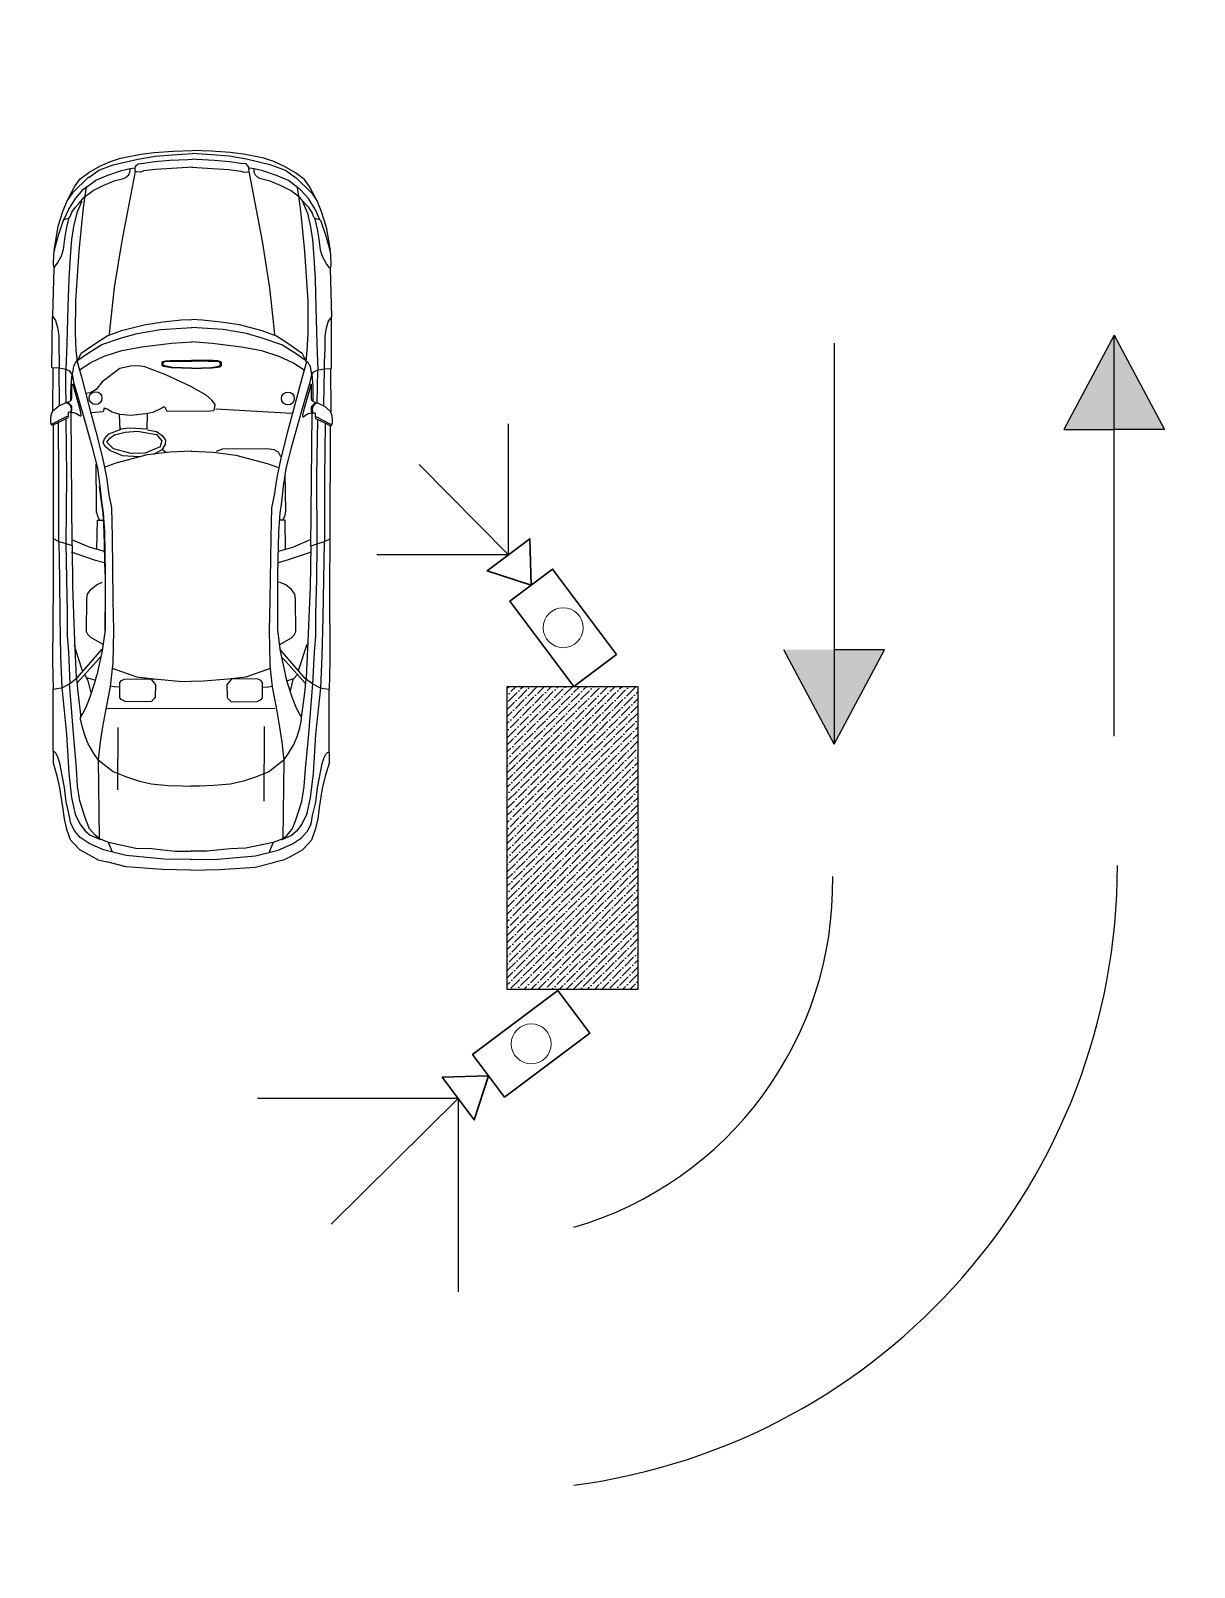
# Model space of a CAD drawing. Header units: millimetres. Extents: x 10193 to 57833, y 9963 to 44360.
# Drawn here: x 43258 to 50660, y 19408 to 29179 of the extents above; entities that cross this region are included whole.
import ezdxf

# ---------------------------------------------------------------- set-up
doc = ezdxf.new("R2010")
doc.units = ezdxf.units.MM
doc.set_wipeout_variables(frame=1)
for name, color, linetype in [('free-dwg.com', 7, 'Continuous'), ('Камеры', 7, 'Continuous'), ('Стены', 7, 'Continuous')]:
    doc.layers.add(name, color=color, linetype=linetype)

# ---------------------------------------------------------------- blocks, each defined once
blk = doc.blocks.new('видеокамера с поворотным устройством')
blk.add_wipeout([(0, 2), (8, 2), (8, -2), (0, -2)])
at = {"color": 0, "lineweight": 20}
blk.add_circle((4, 0), 1.5, dxfattribs=at)
blk.add_wipeout([(8, 0), (10.85, 2), (10.85, -2)])
at = {"color": 0, "lineweight": 30}
blk.add_lwpolyline([(0, -2), (0, 0), (0, 2), (4, 2), (8, 2), (8, 0), (8, -2), (4, -2)], close=True, dxfattribs=at)
blk.add_lwpolyline([(8, 0), (10.85, -2), (10.85, 2), (8, 0)], dxfattribs=at)

msp = doc.modelspace()

# ---------------------------------------------------------------- hatches: boundary and pattern name
at = {"layer": 'Стены'}
h = msp.add_hatch(dxfattribs=at)
h.set_pattern_fill('ANSI32', color=256, scale=10)
h.paths.add_polyline_path([(57833.4, 42702.7), (10593.4, 42702.7), (10593.4, 9962.7), (26833.4, 9962.7), (26833.4, 14962.7), (57833.4, 14962.7)])
h.paths.add_polyline_path([(10713.4, 42582.7), (57713.4, 42582.7), (57713.4, 15082.7), (26713.4, 15082.7), (26713.4, 10082.7), (10713.4, 10082.7)], flags=16)
h.paths.add_polyline_path([(10963.4, 42332.7), (57463.4, 42332.7), (57463.4, 15332.7), (26463.4, 15332.7), (26463.4, 10332.7), (10963.4, 10332.7)], flags=0)
h.paths.add_polyline_path([(57463.4, 42332.7), (10963.4, 42332.7), (10963.4, 10332.7), (26463.4, 10332.7), (26463.4, 15332.7), (57463.4, 15332.7)], flags=0)
h = msp.add_hatch(dxfattribs=at)
h.set_pattern_fill('ANSI36', color=256, scale=10)
h.paths.add_polyline_path([(57713.4, 42582.7), (10713.4, 42582.7), (10713.4, 10082.7), (26713.4, 10082.7), (26713.4, 15082.7), (57713.4, 15082.7)])
h.paths.add_polyline_path([(10963.4, 42332.7), (57463.4, 42332.7), (57463.4, 15332.7), (26463.4, 15332.7), (26463.4, 10332.7), (10963.4, 10332.7)], flags=16)
at = {"layer": 'Стены', "true_color": 0x2776bb}
h = msp.add_hatch(color=152, dxfattribs=at)
h.dxf.hatch_style = 1
h.paths.add_polyline_path([(49830, 26642.7), (50150, 26642.7), (50150, 27242.7)])
h.paths.add_polyline_path([(50150, 26642.7), (50470, 26642.7), (50150, 27242.7)])
h = msp.add_hatch(color=152, dxfattribs=at)
h.dxf.hatch_style = 1
h.paths.add_polyline_path([(48690, 25242.7), (48370, 25242.7), (48370, 24642.7)])
h.paths.add_polyline_path([(48370, 25242.7), (48050, 25242.7), (48370, 24642.7)])
at = {"layer": 'Стены', "true_color": 0xffffff}
h = msp.add_hatch(dxfattribs=at)
h.set_pattern_fill('ANSI36', scale=10)
h.set_pattern_definition([(45, (19900, 0), (16.83798, 61.73926), [79.375, -15.875, 0, -15.875])])
h.paths.add_polyline_path([(47120, 25010), (46290, 25010), (46290, 23082.7), (47120, 23082.7)])

# ---------------------------------------------------------------- linework, layer by layer
at = {"layer": 'free-dwg.com'}
for p, q in [((43699, 28319.1), (43765, 28348.8)), ((43765, 28348.8), (43829, 28370)), ((43782, 28327.5), (43939.7, 28363.4)), ((43829, 28370), (43958.9, 28395.3)), ((43939.7, 28363.4), (44050.4, 28382.4)), ((43958.9, 28395.3), (44044.1, 28405.8)), ((43976.7, 28337.3), (44048.3, 28347.4)), ((44044.1, 28405.8), (44164.8, 28414.1)), ((44048.3, 28347.4), (44143.8, 28355.7)), ((44050.4, 28382.4), (44162.6, 28390.7)), ((44143.8, 28355.7), (44258.1, 28360.6)), ((44162.6, 28390.7), (44284.5, 28397.7)), ((44164.8, 28414.1), (44285.8, 28418.3)), ((44258.1, 28360.6), (44285.4, 28362.3)), ((44406.3, 28413.6), (44285.3, 28418.3)), ((44312.8, 28360.5), (44285.6, 28362.3)), ((44408.4, 28390.2), (44286.6, 28397.7)), ((44427.1, 28355.2), (44312.8, 28360.5)), ((44527, 28404.9), (44406.3, 28413.6)), ((44520.6, 28381.4), (44408.4, 28390.2)), ((44522.5, 28346.4), (44427.1, 28355.2)), ((44631.3, 28362.1), (44520.6, 28381.4)), ((44594.1, 28336.1), (44522.5, 28346.4)), ((44612.1, 28394.1), (44527, 28404.9)), ((44742, 28368.2), (44612.1, 28394.1)), ((44788.8, 28325.5), (44631.3, 28362.1)), ((44805.8, 28346.8), (44742, 28368.2)), ((44871.8, 28316.8), (44805.8, 28346.8)), ((43628.1, 28250.7), (43523.6, 28148.6)), ((43571, 28236.2), (43628.6, 28278.7)), ((43628.6, 28278.7), (43699, 28319.1)), ((43628.6, 28246.8), (43692.5, 28293.5)), ((43673.2, 28228.7), (43748.7, 28260.1)), ((43692.5, 28293.5), (43782, 28327.5)), ((43748.7, 28260.1), (43835.1, 28290.1)), ((43835.1, 28290.1), (43891.3, 28302.4)), ((43923.9, 28285), (43837.3, 27842.9)), ((43848.7, 28239.4), (43862.4, 28246.2)), ((43862.4, 28246.2), (43881.6, 28262.6)), ((43881.6, 28262.6), (43889.9, 28280.4)), ((43889.9, 28280.4), (43891.3, 28292.8)), ((43891.3, 28303.8), (43920.1, 28307.8)), ((43891.3, 28292.8), (43891.3, 28303.8)), ((43922.1, 28294.7), (43923.8, 28304.9)), ((43923.7, 28286.2), (43922.1, 28294.7)), ((43930.6, 28282.7), (43923.7, 28286.2)), ((43923.8, 28304.9), (43925.5, 28313.5)), ((43925.5, 28313.5), (43932.3, 28323.7)), ((43956.1, 28281), (43930.6, 28282.7)), ((43932.3, 28323.7), (43942.6, 28333.9)), ((43942.6, 28333.9), (43976.7, 28337.3)), ((43974.9, 28287.8), (43956.1, 28281)), ((44051.7, 28297.9), (43974.9, 28287.8)), ((44288.7, 28311.1), (44051.7, 28297.9)), ((44282, 28311.1), (44519, 28297)), ((44519, 28297), (44595.7, 28286.6)), ((44628.2, 28332.6), (44594.1, 28336.1)), ((44595.7, 28286.6), (44614.5, 28279.7)), ((44614.5, 28279.7), (44640.1, 28281.4)), ((44638.4, 28322.3), (44628.2, 28332.6)), ((44645.2, 28312.1), (44638.4, 28322.3)), ((44640.1, 28281.4), (44646.9, 28284.8)), ((44646.9, 28303.5), (44645.2, 28312.1)), ((44646.7, 28283.6), (44731.6, 27841.2)), ((44648.6, 28293.3), (44646.9, 28303.5)), ((44646.9, 28284.8), (44648.6, 28293.3)), ((44679.4, 28302.2), (44650.6, 28306.4)), ((44679.4, 28291.3), (44679.4, 28302.2)), ((44735.6, 28288.4), (44679.4, 28300.9)), ((44680.7, 28278.9), (44679.4, 28291.3)), ((44688.9, 28261.1), (44680.7, 28278.9)), ((44708.1, 28244.6), (44688.9, 28261.1)), ((44721.8, 28237.7), (44708.1, 28244.6)), ((44821.9, 28258.1), (44735.6, 28288.4)), ((44878.1, 28291.2), (44788.8, 28325.5)), ((44897.2, 28226.4), (44821.9, 28258.1)), ((44942, 28276.2), (44871.8, 28316.8)), ((44941.9, 28244.2), (44878.1, 28291.2)), ((44999.4, 28233.5), (44942, 28276.2)), ((44942.4, 28248.2), (45046.5, 28145.7)), ((43523.6, 28148.6), (43489.4, 28099.6)), ((43498.4, 28114.9), (43536.9, 28187.3)), ((43536.9, 28187.3), (43571, 28236.2)), ((43545.5, 28115.1), (43594.9, 28171.2)), ((43594.9, 28171.2), (43614.2, 28186.3)), ((43605.8, 28128.7), (43614.2, 28184.9)), ((43607.2, 28127.3), (43655.3, 28164.3)), ((43614.2, 28184.9), (43673.2, 28228.7)), ((43655.3, 28164.3), (43718.4, 28194.3)), ((43718.4, 28194.3), (43788.3, 28224.4)), ((43788.3, 28224.4), (43848.7, 28239.4)), ((44782.1, 28222.5), (44721.8, 28237.7)), ((44851.9, 28192.1), (44782.1, 28222.5)), ((44914.9, 28161.8), (44851.9, 28192.1)), ((44956.1, 28182.3), (44897.2, 28226.4)), ((44962.8, 28124.7), (44914.9, 28161.8)), ((44975.2, 28168.6), (44956.1, 28183.7)), ((44964.2, 28126.1), (44956.1, 28182.3)), ((45024.5, 28112.2), (44975.2, 28168.6)), ((45033.4, 28184.4), (44999.4, 28233.5)), ((45071.6, 28111.8), (45033.4, 28184.4)), ((45046.5, 28145.7), (45080.5, 28096.6)), ((43489.4, 28099.6), (43463.7, 28033.6)), ((43500.1, 28043.8), (43545.5, 28115.1)), ((43520.6, 28025.9), (43542.6, 28057.5)), ((43542.6, 28057.5), (43567.4, 28083.5)), ((43582.9, 28096.6), (43550.8, 28022.1)), ((43567.4, 28083.5), (43599, 28121.8)), ((43593.1, 28036.8), (43605.1, 28129.4)), ((43599, 28121.8), (43607.2, 28127.3)), ((44971, 28119.2), (44962.8, 28124.7)), ((44976.6, 28034.1), (44964.9, 28126.8)), ((45002.5, 28080.7), (44971, 28119.2)), ((44987, 28093.9), (45018.8, 28019.3)), ((45027.1, 28054.6), (45002.5, 28080.7)), ((45069.6, 28040.8), (45024.5, 28112.2)), ((45049, 28023), (45027.1, 28054.6)), ((45080.5, 28096.6), (45105.9, 28030.4)), ((43463.7, 28033.6), (43431.6, 27933.5)), ((43467.9, 27978.2), (43433.6, 27878.1)), ((43469.8, 27976.6), (43500.1, 28043.8)), ((43469.8, 27979.4), (43491.8, 27984.8)), ((43486.8, 27919.9), (43503.9, 27992.3)), ((43491.8, 27984.8), (43502.8, 27990.3)), ((43502.8, 27990.3), (43509.6, 27997.2)), ((43509.6, 27997.2), (43520.6, 28025.9)), ((43550.8, 28022.1), (43531.5, 27934.7)), ((43566.5, 27777.7), (43593.1, 28036.8)), ((45002.2, 27774.9), (44976.6, 28034.1)), ((45018.8, 28019.3), (45037.8, 27931.8)), ((45059.9, 27994.2), (45049, 28023)), ((45066.7, 27987.3), (45059.9, 27994.2)), ((45082.5, 27916.8), (45065.6, 27989.3)), ((45077.7, 27981.8), (45066.7, 27987.3)), ((45099.6, 27973.5), (45069.6, 28040.8)), ((45099.6, 27976.3), (45077.7, 27981.8)), ((45101.6, 27975), (45135.5, 27874.8)), ((45105.9, 28030.4), (45137.7, 27930.2)), ((43418.7, 27861), (43405.7, 27782.2)), ((43433.6, 27878.1), (43412.2, 27801.4)), ((43431.6, 27933.5), (43418.7, 27861)), ((43467.3, 27787.8), (43476, 27856)), ((43476, 27856), (43486.8, 27919.9)), ((43518.6, 27851.6), (43509.8, 27740.8)), ((43531.5, 27934.7), (43518.6, 27851.6)), ((45037.8, 27931.8), (45050.4, 27848.7)), ((45093, 27852.9), (45082.5, 27916.8)), ((45101.4, 27784.7), (45093, 27852.9)), ((45135.5, 27874.8), (45156.6, 27798)), ((45137.7, 27930.2), (45150.3, 27857.7)), ((45150.3, 27857.7), (45163, 27778.8)), ((43403.6, 27760.9), (43401.3, 27690.6)), ((43412.2, 27801.4), (43403.6, 27760.9)), ((43454.5, 27747.3), (43467.3, 27787.8)), ((43544.5, 27461.5), (43566.5, 27777.7)), ((43837.3, 27842.9), (43790, 27546.4)), ((44731.6, 27841.2), (44777.8, 27544.5)), ((45023, 27458.7), (45002.2, 27774.9)), ((45050.4, 27848.7), (45058.7, 27737.8)), ((45114.1, 27744.1), (45101.4, 27784.7)), ((45156.6, 27798), (45165, 27757.5)), ((45165, 27757.5), (45167, 27687.2)), ((43405.4, 27670.7), (43396.3, 27363.8)), ((43401.3, 27690.6), (43405.5, 27673.5)), ((43407.5, 27672.8), (43428.8, 27700.5)), ((43428.8, 27700.5), (43454.5, 27747.3)), ((43509.8, 27740.8), (43501.1, 27602.3)), ((45058.7, 27737.8), (45066.9, 27599.3)), ((45139.5, 27697.2), (45114.1, 27744.1)), ((45160.8, 27669.4), (45139.5, 27697.2)), ((45167, 27687.2), (45162.7, 27670.1)), ((45162.9, 27667.3), (45170.8, 27360.4)), ((43501.1, 27602.3), (43494.3, 27423.3)), ((45066.9, 27599.3), (45073, 27420.2)), ((43544.1, 27257.1), (43544.5, 27461.5)), ((43790, 27546.4), (43760.9, 27291.4)), ((44777.8, 27544.5), (44805.9, 27289.4)), ((45022.6, 27254.2), (45023, 27458.7)), ((43396.3, 27363.8), (43415.4, 27336)), ((43494.3, 27423.3), (43487.5, 27193.1)), ((45073, 27420.2), (45078.9, 27190)), ((43393.5, 27035.6), (43396.3, 27359.5)), ((43415.4, 27336), (43428.1, 27291.3)), ((43428.1, 27291.3), (43436.5, 27242.2)), ((43745.2, 27239.4), (43836.2, 27273.1)), ((43760.9, 27291.4), (43758.2, 27247.2)), ((43836.2, 27273.1), (43979.3, 27309.2)), ((43935, 27254.7), (44083.2, 27280.4)), ((43979.3, 27309.2), (44098.9, 27327.2)), ((44083.2, 27280.4), (44218.4, 27288)), ((44098.9, 27327.2), (44215.9, 27340)), ((44215.9, 27340), (44283.5, 27342.5)), ((44218.4, 27288), (44286, 27293)), ((44348.4, 27287.7), (44280.8, 27293)), ((44351.1, 27339.7), (44283.5, 27342.5)), ((44483.6, 27279.6), (44348.4, 27287.7)), ((44468.1, 27326.5), (44351.1, 27339.7)), ((44587.6, 27308.1), (44468.1, 27326.5)), ((44631.7, 27253.3), (44483.6, 27279.6)), ((44730.5, 27271.4), (44587.6, 27308.1)), ((44821.4, 27237.4), (44730.5, 27271.4)), ((44805.9, 27289.4), (44808.4, 27245.2)), ((45138.7, 27288), (45130.1, 27239)), ((45151.6, 27332.7), (45138.7, 27288)), ((45170.8, 27360.4), (45151.6, 27332.7)), ((45172.3, 27032.1), (45170.8, 27356.1)), ((43436.5, 27242.2), (43436.3, 27161.2)), ((43487.5, 27193.1), (43480.8, 27022.6)), ((43548.6, 27147.7), (43544.1, 27257.1)), ((43578.6, 27127.9), (43672.3, 27192.7)), ((43620.2, 27127.8), (43711.3, 27184.9)), ((43672.3, 27192.7), (43745.2, 27239.4)), ((43711.3, 27184.9), (43836.1, 27226.3)), ((43836.1, 27226.3), (43935, 27254.7)), ((43838.6, 27145.6), (43966, 27168.8)), ((43966, 27168.8), (44153.2, 27191.8)), ((44153.2, 27191.8), (44285.8, 27202)), ((44413.2, 27191.3), (44280.7, 27202)), ((44600.3, 27167.5), (44413.2, 27191.3)), ((44727.7, 27143.9), (44600.3, 27167.5)), ((44730.4, 27224.5), (44631.7, 27253.3)), ((44855.1, 27182.7), (44730.4, 27224.5)), ((44894.1, 27190.4), (44821.4, 27237.4)), ((44946, 27125.2), (44855.1, 27182.7)), ((44987.6, 27125.2), (44894.1, 27190.4)), ((45017.6, 27144.9), (45022.6, 27254.2)), ((45078.9, 27190), (45085, 27019.5)), ((45130.1, 27239), (45130, 27158)), ((43436.3, 27161.2), (43440.4, 27073.8)), ((43440.4, 27073.8), (43440.3, 27031.2)), ((43549, 27080), (43529.8, 27046)), ((43555.6, 27076.4), (43548.6, 27147.7)), ((43552.5, 27081.1), (43620.2, 27127.8)), ((43553.1, 27075.6), (43583.1, 26969.5)), ((43555.1, 27081.1), (43578.6, 27127.9)), ((43568, 27023.8), (43640.9, 27070.5)), ((43640.9, 27070.5), (43726.7, 27109.4)), ((43726.7, 27109.4), (43838.6, 27145.6)), ((44094.8, 27067.3), (44097.6, 27075.5)), ((44097.6, 27075.5), (44116.8, 27080)), ((44100.3, 27064.5), (44104, 27070.9)), ((44104, 27070.9), (44112.2, 27076.4)), ((44112.2, 27076.4), (44179.7, 27077.2)), ((44116.8, 27080), (44147.8, 27082.7)), ((44147.8, 27082.7), (44282.9, 27084.3)), ((44179.7, 27077.2), (44282.8, 27077.9)), ((44386.3, 27076.8), (44283.1, 27077.9)), ((44418.2, 27082.2), (44283.2, 27084.3)), ((44453.8, 27075.7), (44386.3, 27076.8)), ((44449.2, 27079.4), (44418.2, 27082.2)), ((44468.4, 27074.8), (44449.2, 27079.4)), ((44462, 27070.2), (44453.8, 27075.7)), ((44465.6, 27063.8), (44462, 27070.2)), ((44471.1, 27066.5), (44468.4, 27074.8)), ((44839.4, 27107.2), (44727.7, 27143.9)), ((44925.1, 27068), (44839.4, 27107.2)), ((44997.8, 27021.1), (44925.1, 27068)), ((45013.5, 27078.3), (44946, 27125.2)), ((45012.9, 27072.8), (44982.4, 26966.9)), ((45010.9, 27078.3), (44987.6, 27125.2)), ((45010.4, 27073.6), (45017.6, 27144.9)), ((45017, 27077.2), (45036.1, 27043.1)), ((45130, 27158), (45125.5, 27070.6)), ((45125.5, 27070.6), (45125.5, 27028)), ((43438.2, 27033.3), (43393.5, 27035.6)), ((43399.7, 27035.5), (43396.5, 26759.6)), ((43485, 27024.7), (43438.2, 27033.3)), ((43441.6, 26799.3), (43439.4, 27032.8)), ((43482.6, 26922.1), (43481.8, 27023.1)), ((43506.3, 27014), (43485, 27024.7)), ((43521.2, 26994.8), (43506.3, 27014)), ((43519.1, 26995.8), (43512.9, 26925.1)), ((43521.1, 26996.8), (43531.1, 26944.3)), ((43529.8, 27046), (43521.2, 26994.8)), ((43826, 27030.6), (43713.8, 26945.9)), ((43892.7, 27045.6), (43826, 27030.6)), ((43944.2, 27048.6), (43892.7, 27045.6)), ((43983.6, 27042.4), (43944.2, 27048.6)), ((44116.9, 26990.6), (43983.6, 27042.4)), ((44093.9, 27059.1), (44094.8, 27067.3)), ((44094.8, 27050.8), (44093.9, 27059.1)), ((44103, 27043.5), (44094.8, 27050.8)), ((44099.4, 27059), (44100.3, 27064.5)), ((44101.2, 27052.6), (44099.4, 27059)), ((44118.5, 27045.3), (44101.2, 27052.6)), ((44153.2, 27035.2), (44103, 27043.5)), ((44277.3, 26917.5), (44116.9, 26990.6)), ((44160.5, 27037.9), (44118.5, 27045.3)), ((44282.7, 27030.4), (44153.2, 27035.2)), ((44282.8, 27034), (44160.5, 27037.9)), ((44283.1, 27034), (44405.3, 27037.4)), ((44283.1, 27030.4), (44412.6, 27034.7)), ((44405.3, 27037.4), (44447.3, 27044.7)), ((44412.6, 27034.7), (44462.9, 27042.8)), ((44447.3, 27044.7), (44464.7, 27051.9)), ((44462.9, 27042.8), (44471.1, 27050.1)), ((44464.7, 27051.9), (44466.5, 27058.3)), ((44466.5, 27058.3), (44465.6, 27063.8)), ((44472, 27058.3), (44471.1, 27066.5)), ((44471.1, 27050.1), (44472, 27058.3)), ((45044.5, 26993.9), (45034.3, 26941.4)), ((45036.1, 27043.1), (45044.5, 26991.9)), ((45044.5, 26991.9), (45059.4, 27011)), ((45046.6, 26992.9), (45052.5, 26922.2)), ((45059.4, 27011), (45080.7, 27021.7)), ((45080.7, 27021.7), (45127.6, 27030.1)), ((45082.7, 26919.1), (45083.9, 27020)), ((45123.3, 26796), (45126.4, 27029.5)), ((45127.6, 27030.1), (45172.3, 27032.1)), ((45166.2, 27032.1), (45168.3, 26756.2)), ((43483.5, 26816.1), (43482.6, 26922.1)), ((43512.9, 26925.1), (43511.8, 26869.6)), ((43519.7, 26844.7), (43519.8, 26913.9)), ((43519.8, 26913.9), (43521, 26927.9)), ((43521, 26927.9), (43523.4, 26933.8)), ((43523.4, 26933.8), (43525.7, 26927.9)), ((43525.7, 26929.1), (43569.9, 26773.1)), ((43531.1, 26944.3), (43591.2, 26735.1)), ((43583.1, 26969.5), (43628.2, 26796.1)), ((43637.9, 26876.3), (43607.6, 26873.3)), ((43674.3, 26897.5), (43637.9, 26876.3)), ((43713.8, 26945.9), (43674.3, 26897.5)), ((44374.2, 26862.7), (44277.3, 26917.5)), ((44982.4, 26966.9), (44936.7, 26793.6)), ((45034.3, 26941.4), (44973.4, 26732.5)), ((45039.7, 26926.2), (44994.9, 26770.4)), ((45042, 26930.9), (45039.7, 26925)), ((45044.4, 26925), (45042, 26930.9)), ((45045.5, 26910.9), (45044.4, 26925)), ((45045.4, 26841.8), (45045.5, 26910.9)), ((45052.5, 26922.2), (45053.4, 26866.6)), ((45081.5, 26813), (45082.7, 26919.1)), ((43400.1, 26761.7), (43436.4, 26793.3)), ((43436.4, 26793.3), (43462.2, 26805)), ((43462.2, 26805), (43483.3, 26815.5)), ((43496.2, 26817.8), (43483.3, 26815.5)), ((43483.3, 26815.5), (43497.4, 26808.4)), ((43496.2, 26817.8), (43511.5, 26826)), ((43500.9, 26811.9), (43496.2, 26817.8)), ((43497.4, 26808.4), (43509.1, 26795.5)), ((43517.3, 26794.3), (43500.9, 26811.9)), ((43509.1, 26795.5), (43513.7, 26783.8)), ((43511.5, 26826), (43517.3, 26831.8)), ((43511.8, 26869.6), (43511.7, 26830.2)), ((43513.7, 26783.8), (43516, 26774.4)), ((43516, 26774.4), (43513.7, 26763.8)), ((43517.3, 26831.8), (43519.7, 26844.7)), ((43519.6, 26787.3), (43517.3, 26794.3)), ((43519.5, 26763.8), (43520.7, 26774.4)), ((43520.7, 26774.4), (43519.6, 26787.3)), ((43628.2, 26796.1), (43673.3, 26631.1)), ((43725.6, 26779.1), (43719.5, 26754.8)), ((43743.7, 26773), (43725.6, 26779.1)), ((44092.2, 26778.4), (44034.6, 26751.2)), ((44104.3, 26787.4), (44092.2, 26778.4)), ((44113.4, 26784.4), (44104.3, 26787.4)), ((44125.5, 26757.1), (44113.4, 26784.4)), ((44410.5, 26829.3), (44374.2, 26862.7)), ((44431.6, 26802), (44410.5, 26829.3)), ((44431.6, 26774.7), (44419.4, 26762.6)), ((44428.5, 26774.7), (44431.6, 26802)), ((44936.7, 26793.6), (44891, 26628.7)), ((45044.1, 26771.5), (45045.3, 26784.3)), ((45045.3, 26784.3), (45047.6, 26791.4)), ((45047.7, 26828.9), (45045.4, 26841.8)), ((45047.6, 26791.4), (45064.1, 26808.9)), ((45053.6, 26823), (45047.7, 26828.9)), ((45051.1, 26780.8), (45048.8, 26771.4)), ((45055.8, 26792.5), (45051.1, 26780.8)), ((45053.4, 26866.6), (45053.3, 26827.2)), ((45068.8, 26814.8), (45053.6, 26823)), ((45067.6, 26805.4), (45055.8, 26792.5)), ((45064.1, 26808.9), (45068.8, 26814.8)), ((45081.6, 26812.4), (45067.6, 26805.4)), ((45068.8, 26814.8), (45081.6, 26812.4)), ((45102.7, 26801.8), (45081.6, 26812.4)), ((45128.4, 26790), (45102.7, 26801.8)), ((45164.7, 26758.3), (45128.4, 26790)), ((43385.9, 26713.7), (43388.3, 26732.4)), ((43387.1, 26684.4), (43385.9, 26713.7)), ((43391.7, 26673.8), (43387.1, 26684.4)), ((43388.3, 26732.4), (43393, 26746.5)), ((43391.7, 26677.3), (43486.7, 26725.2)), ((43393, 26746.5), (43400.1, 26761.7)), ((43435.1, 26689), (43398.7, 26670.3)), ((43433.4, 26685.2), (43435.4, 26342.9)), ((43493.7, 26717), (43435.1, 26689)), ((43481.2, 26706.3), (43485.8, 26350.8)), ((43486.7, 26725.2), (43494.9, 26727.5)), ((43496, 26726.4), (43493.7, 26717)), ((43496.1, 26753.3), (43496, 26726.4)), ((43512.5, 26751), (43496.1, 26753.3)), ((43513.7, 26763.8), (43512.5, 26754.5)), ((43512.5, 26754.5), (43513.7, 26752.1)), ((43513.7, 26753.3), (43519.5, 26763.8)), ((43526.5, 26749.8), (43513.7, 26753.3)), ((43522.1, 25905), (43515.7, 26748.7)), ((43533.6, 26749.7), (43526.5, 26749.8)), ((43545.3, 26745), (43533.6, 26749.7)), ((43566.3, 26732.1), (43545.3, 26745)), ((43572.2, 26727.4), (43566.3, 26732.1)), ((43569.9, 26773.1), (43578, 26736.8)), ((43578, 26728.6), (43572.2, 26727.4)), ((43578, 26736.8), (43578, 26728.6)), ((43592.8, 26733.9), (43646.2, 26536.9)), ((43719.5, 26754.8), (43643.7, 26748.9)), ((43777, 26754.7), (43743.7, 26773)), ((43828.5, 26739.4), (43777, 26754.7)), ((43828.3, 26645.4), (43822.4, 26736.4)), ((43895.2, 26733.3), (43828.5, 26739.4)), ((43989.1, 26742.2), (43895.2, 26733.3)), ((44034.6, 26751.2), (43989.1, 26742.2)), ((43998.2, 26742.2), (43998, 26645.1)), ((44398.2, 26759.6), (44125.5, 26757.1)), ((44419.4, 26762.6), (44398.2, 26759.6)), ((44920, 26745.2), (44438.9, 26772.9)), ((44971.9, 26731.2), (44917.7, 26534.4)), ((44994.9, 26770.4), (44986.6, 26734.1)), ((44986.6, 26734.1), (44986.6, 26725.8)), ((44986.6, 26725.8), (44992.5, 26724.7)), ((44992.5, 26724.7), (44998.3, 26729.3)), ((44998.3, 26729.3), (45019.4, 26742.2)), ((45019.4, 26742.2), (45031.2, 26746.9)), ((45031.2, 26746.9), (45038.2, 26746.8)), ((45038.2, 26746.8), (45051.1, 26750.3)), ((45039.4, 25902), (45049, 26745.8)), ((45045.2, 26760.9), (45044.1, 26771.5)), ((45051.1, 26750.3), (45045.2, 26760.9)), ((45048.8, 26771.4), (45051.1, 26760.9)), ((45051.1, 26760.9), (45052.2, 26751.5)), ((45052.2, 26751.5), (45051.1, 26749.2)), ((45052.2, 26748), (45068.6, 26750.3)), ((45068.6, 26750.3), (45068.6, 26723.3)), ((45068.6, 26723.3), (45070.9, 26714)), ((45078, 26722.2), (45069.8, 26724.5)), ((45070.9, 26714), (45129.4, 26685.7)), ((45083.3, 26703.3), (45077.4, 26347.7)), ((45172.7, 26673.9), (45078, 26722.2)), ((45131, 26681.9), (45127.7, 26339.7)), ((45129.4, 26685.7), (45165.7, 26666.9)), ((45171.7, 26743.1), (45164.7, 26758.3)), ((45176.3, 26729), (45171.7, 26743.1)), ((45172.7, 26670.4), (45177.4, 26680.9)), ((45178.6, 26710.2), (45176.3, 26729)), ((45177.4, 26680.9), (45178.6, 26710.2)), ((43395.2, 26670.3), (43391.7, 26673.8)), ((43398.7, 26670.3), (43395.2, 26670.3)), ((43401.6, 26672), (43400.2, 25950.3)), ((43673.3, 26631.1), (43715, 26462.7)), ((43719.1, 26557.7), (43728.2, 26585)), ((43728.2, 26585), (43755.5, 26615.2)), ((43743.3, 26563.7), (43761.6, 26587.9)), ((43755.5, 26615.2), (43834.4, 26645.4)), ((43761.6, 26587.9), (43791.9, 26609.1)), ((43791.9, 26609.1), (43858.6, 26627.2)), ((43888.9, 26651.4), (43828.3, 26645.4)), ((43858.6, 26627.2), (43937.4, 26633.1)), ((43998, 26645.1), (43888.9, 26651.4)), ((43937.4, 26633.1), (44058.6, 26611.6)), ((44001, 26642.1), (44058.6, 26629.8)), ((44058.6, 26629.8), (44094.9, 26605.5)), ((44058.6, 26611.6), (44091.8, 26572.1)), ((44094.9, 26605.5), (44116.1, 26575.1)), ((44891, 26628.7), (44848.6, 26460.5)), ((45162.8, 26668.6), (45161.4, 25946.9)), ((45165.7, 26666.9), (45169.2, 26666.9)), ((45169.2, 26666.9), (45172.7, 26670.4)), ((43646.2, 26536.9), (43682.9, 26397.1)), ((43731.2, 26536.4), (43719.1, 26557.7)), ((43761.4, 26509.1), (43731.2, 26536.4)), ((43752.4, 26551.6), (43743.3, 26563.7)), ((43785.7, 26521.2), (43752.4, 26551.6)), ((43843.2, 26475.6), (43761.4, 26509.1)), ((43897.7, 26490.6), (43785.7, 26521.2)), ((44000.1, 26481.6), (43800.2, 26429.4)), ((43985.6, 26493.5), (43897.7, 26490.6)), ((44082.6, 26532.7), (43985.6, 26493.5)), ((44144.8, 26499.8), (44000.1, 26481.6)), ((44091.7, 26514.5), (44040.1, 26484.3)), ((44091.8, 26572.1), (44079.6, 26529.7)), ((44113, 26547.8), (44094.7, 26517.5)), ((44094.7, 26517.5), (44118.9, 26499.3)), ((44116.1, 26575.1), (44113, 26547.8)), ((44284.1, 26504.8), (44144.8, 26499.8)), ((44279.7, 26504.8), (44419, 26499.2)), ((44419, 26499.2), (44563.6, 26480.5)), ((44478.7, 26518.1), (44437.1, 26503.4)), ((44760.5, 26520.6), (44478.7, 26518.1)), ((44807.9, 26514.5), (44760.5, 26520.6)), ((44834.6, 26499.6), (44807.9, 26514.5)), ((44849.3, 26469.9), (44834.6, 26499.6)), ((44917.7, 26534.4), (44880.4, 26394.8)), ((43672.1, 26422), (43675.2, 26163)), ((43682.9, 26397.1), (43697.8, 26282.6)), ((43715, 26462.7), (43740, 26339.8)), ((43800.2, 26429.4), (43729.2, 26403.2)), ((43946.2, 26469.3), (43843.2, 26475.6)), ((44563.6, 26480.5), (44763.3, 26427.5)), ((44763.3, 26427.5), (44834.2, 26401.1)), ((44848.6, 26460.5), (44823.2, 26337.7)), ((44880.4, 26394.8), (44865.1, 26280.4)), ((43435.4, 26342.9), (43434.7, 25937)), ((43485.8, 26350.8), (43482.3, 25918.3)), ((43740, 26339.8), (43754.9, 26228.7)), ((44823.2, 26337.7), (44807.8, 26226.6)), ((44882.3, 26126.6), (44876.7, 26359)), ((45077.4, 26347.7), (45079.2, 25915.2)), ((45127.7, 26339.7), (45126.9, 25933.7)), ((43694, 26280.9), (43705.9, 26185)), ((43697.8, 26282.6), (43709.4, 26186.7)), ((43754.9, 26228.7), (43771.9, 26146.3)), ((44807.8, 26226.6), (44790.5, 26144.4)), ((44865.1, 26280.4), (44853.1, 26184.5)), ((43675.2, 26163), (43675.1, 26116.2)), ((43682.7, 26099.1), (43676.7, 26127.2)), ((43696.8, 26067.1), (43682.7, 26099.1)), ((43705.9, 26185), (43716.9, 26112.8)), ((43709.4, 26186.7), (43720.2, 26114.5)), ((43716.9, 26112.8), (43724.3, 25992.3)), ((43720.2, 26114.5), (43727.3, 25993.9)), ((43771.9, 26146.3), (43776.4, 25961.8)), ((44790.5, 26144.4), (44785.3, 25959.8)), ((44842.1, 26112.3), (44834.5, 25991.7)), ((44853.1, 26184.5), (44842.1, 26112.3)), ((44862.1, 26066.5), (44876.2, 26098.5)), ((44876.2, 26098.5), (44882.3, 26126.6)), ((43678.9, 25882.8), (43682.8, 26067.1)), ((43682.8, 26067.1), (43718.8, 26067.1)), ((43727.3, 25993.9), (43731.7, 25725.6)), ((44876.1, 26066.5), (44840.1, 26066.6)), ((44879.8, 25882.2), (44876.1, 26066.5)), ((43400.2, 25950.3), (43437.3, 25931.6)), ((43400.2, 25950.3), (43401.7, 25651.2)), ((43437.3, 25931.6), (43482.3, 25918.3)), ((43437.3, 25931.6), (43440.8, 25693)), ((43482.3, 25918.3), (43522.1, 25905)), ((43482.3, 25918.3), (43485.4, 25692.9)), ((43518.8, 25944.7), (43634.9, 25894.8)), ((43522, 25904.8), (43524.3, 25645.4)), ((43724.3, 25992.3), (43729.5, 25724)), ((43776.4, 25961.8), (43780.6, 25560.6)), ((44785.3, 25959.8), (44779.6, 25558.7)), ((44834.5, 25991.7), (44829.1, 25723.5)), ((45040, 25944), (44923.9, 25894.1)), ((45039.5, 25901.8), (45036.2, 25642.5)), ((45079.2, 25915.2), (45039.4, 25902)), ((45079.2, 25915.2), (45075.3, 25689.8)), ((45124.3, 25928.4), (45079.2, 25915.2)), ((45124.3, 25928.4), (45119.9, 25689.7)), ((45161.4, 25946.9), (45124.3, 25928.4)), ((45161.4, 25946.9), (45158.8, 25647.8)), ((43516.8, 25864.6), (43663, 25814.6)), ((43634.9, 25894.8), (43725, 25868.8)), ((43663, 25814.6), (43727.1, 25796.7)), ((44895.7, 25814), (44831.6, 25796.1)), ((44923.9, 25894.1), (44833.7, 25868.2)), ((45041.9, 25863.8), (44895.7, 25814)), ((43731.7, 25725.6), (43731.2, 25484.4)), ((44829.1, 25723.5), (44828.6, 25482.3)), ((43401.7, 25651.2), (43398, 25171.6)), ((43440.8, 25693), (43443.1, 25450.3)), ((43485.4, 25692.9), (43490.5, 25478.1)), ((43524.3, 25645.4), (43537.6, 25299.6)), ((43620.5, 25596), (43641.7, 25627)), ((43641.7, 25627), (43676.6, 25656.1)), ((43676.6, 25656.1), (43713.3, 25671.6)), ((44845.2, 25671.1), (44825.9, 25675)), ((44882, 25655.5), (44845.2, 25671.1)), ((44916.7, 25626.4), (44882, 25655.5)), ((44938, 25595.3), (44916.7, 25626.4)), ((45036.2, 25642.5), (45021.6, 25296.7)), ((45075.3, 25689.8), (45069.3, 25475.1)), ((45119.9, 25689.7), (45116.6, 25447.1)), ((45158.8, 25647.8), (45160.6, 25168.2)), ((43613, 25356.9), (43614.7, 25566.1)), ((43614.7, 25566.1), (43620.5, 25596)), ((43780.6, 25560.6), (43785.1, 25366.2)), ((44779.6, 25558.7), (44774.3, 25364.3)), ((44943.7, 25565.4), (44938, 25595.3)), ((44945.2, 25356.2), (44943.7, 25565.4)), ((43443.1, 25450.3), (43448.2, 25204.9)), ((43490.5, 25478.1), (43490.3, 25333.1)), ((43729.7, 25482.9), (43729.8, 25367.2)), ((43731.2, 25484.4), (43731, 25368.8)), ((44828.6, 25482.3), (44828.4, 25366.7)), ((45069.3, 25475.1), (45069, 25330.1)), ((45116.6, 25447.1), (45110.6, 25201.7)), ((43490.3, 25333.1), (43498.4, 25229.9)), ((43620.8, 25339.5), (43613, 25356.9)), ((43640.1, 25320.1), (43620.8, 25339.5)), ((43719.5, 25275.6), (43640.1, 25320.1)), ((43731, 25368.8), (43713.6, 25235.9)), ((43785.1, 25366.2), (43779.8, 25154.6)), ((44774.3, 25364.3), (44778.8, 25152.7)), ((44828.4, 25366.7), (44845.3, 25233.8)), ((44838.6, 25275.1), (44918.1, 25319.5)), ((44918.1, 25319.5), (44937.4, 25338.8)), ((44937.4, 25338.8), (44945.2, 25356.2)), ((45069, 25330.1), (45060.5, 25226.9)), ((43498.4, 25229.9), (43506.4, 25026.3)), ((43547.8, 25234.8), (43537.3, 25273.1)), ((43537.6, 25299.6), (43548.2, 25065.3)), ((43588, 25109.2), (43547.8, 25234.8)), ((43553.1, 25063.8), (43712.9, 25245.9)), ((43713.6, 25235.9), (43678.8, 25081)), ((44845.3, 25233.8), (44879.5, 25078.7)), ((45005.1, 25061), (44846, 25243.7)), ((44962.2, 25110.2), (45016.7, 25278.6)), ((45021.6, 25296.7), (45010, 25062.5)), ((45060.5, 25226.9), (45051.7, 25023.4)), ((43398, 25171.6), (43401.1, 24993.2)), ((43448.2, 25204.9), (43456.8, 25003.2)), ((43695.1, 25190.2), (43553.1, 25033.4)), ((43705.2, 25195.2), (43695.1, 25190.2)), ((43777.3, 25122.6), (43763.2, 25009)), ((43776.7, 25126), (43931, 25070.7)), ((43779.8, 25154.6), (43777.3, 25122.6)), ((44781.7, 25124.1), (44627.3, 25069.4)), ((44778.8, 25152.7), (44781.2, 25120.7)), ((44781.2, 25120.7), (44794.8, 25007)), ((44853.5, 25193), (44863.6, 25187.9)), ((44863.6, 25187.9), (45005.1, 25030.6)), ((45110.6, 25201.7), (45101.2, 25000)), ((45160.6, 25168.2), (45156.8, 24989.8)), ((43456.8, 25000.7), (43505, 25025.9)), ((43505, 25025.9), (43553.1, 25063.8)), ((43529.7, 24709.2), (43505, 25031)), ((43550.6, 25061.3), (43558, 24972.6)), ((43602.8, 25085.7), (43621.9, 25045.3)), ((43611.3, 25066.6), (43666.5, 25051.6)), ((43621.9, 25045.3), (43640.9, 24968.6)), ((43636.2, 24944.2), (43666.6, 25034.8)), ((43666.6, 25034.8), (43678.8, 25081)), ((43824.9, 25034.7), (43835.3, 25047.8)), ((43825, 24937.8), (43824.9, 25034.7)), ((43835.3, 25047.8), (43853.6, 25055.7)), ((43853.6, 25055.7), (44015.8, 25058.4)), ((43930.7, 25069.7), (44043.2, 25056.7)), ((43931, 25070.7), (44043.5, 25057.4)), ((44015.8, 25058.4), (44026.3, 25053.2)), ((44023.7, 25053.2), (44039.4, 25037.5)), ((44039.4, 25037.5), (44052.5, 25019.2)), ((44043.5, 25057.4), (44200.5, 25044)), ((44052.5, 25019.2), (44049.9, 24940.7)), ((44200.5, 25044), (44279, 25041.2)), ((44357.7, 25043.7), (44279.2, 25041.2)), ((44514.7, 25056.5), (44357.7, 25043.7)), ((44518.5, 25037.3), (44505.4, 25019)), ((44505.4, 25019), (44507.9, 24940.4)), ((44627.3, 25069.4), (44514.7, 25056.5)), ((44534.2, 25053), (44518.5, 25037.3)), ((44542.1, 25058.2), (44531.6, 25053)), ((44704.3, 25055.3), (44542.1, 25058.2)), ((44722.6, 25047.4), (44704.3, 25055.3)), ((44733, 25034.3), (44722.6, 25047.4)), ((44732.8, 24937.4), (44733, 25034.3)), ((44891.5, 25032.5), (44879.5, 25078.7)), ((44888.5, 25044.5), (44933, 25059.9)), ((44921.5, 24941.7), (44891.5, 25032.5)), ((44925.3, 25054.1), (44909.7, 24980.5)), ((44933, 25059.9), (44952.4, 25083.1)), ((45007.6, 25058.5), (44999.9, 24969.8)), ((45053.1, 25022.9), (45005.1, 25061)), ((45027.2, 24706.4), (45053.1, 25028)), ((45101.2, 24997.5), (45053.1, 25022.9)), ((43400.4, 24595.5), (43401.1, 24993.2)), ((43401.1, 24993.2), (43436.6, 24998.2)), ((43436.6, 24998.2), (43456.8, 25000.7)), ((43456.8, 25003.2), (43486.6, 24706.8)), ((43558, 24972.6), (43577.9, 24813)), ((43610.4, 24877.8), (43636.2, 24944.2)), ((43763.2, 25009), (43734.2, 24854.9)), ((43763, 25007.5), (43734.5, 24853.3)), ((43789.4, 25006.4), (43764.3, 25012.2)), ((43826.2, 25004.5), (43789.4, 25006.4)), ((43832.8, 24927.4), (43825, 24937.8)), ((43859, 24914.3), (43832.8, 24927.4)), ((44044.7, 24932.8), (44026.4, 24914.5)), ((44049.9, 24940.7), (44044.7, 24932.8)), ((44507.9, 24940.4), (44513.1, 24932.6)), ((44513.1, 24932.6), (44531.4, 24914.2)), ((44698.8, 24913.9), (44725, 24926.9)), ((44725, 24926.9), (44732.8, 24937.4)), ((44731.7, 25004.1), (44768.4, 25006)), ((44768.4, 25006), (44793.6, 25011.7)), ((44794.8, 25007), (44823.2, 24852.8)), ((44947.1, 24875.2), (44921.5, 24941.7)), ((44999.9, 24969.8), (44979.3, 24810.3)), ((45101.2, 25000), (45070.2, 24703.7)), ((45121.4, 24994.9), (45101.2, 24997.5)), ((45156.8, 24989.8), (45121.4, 24994.9)), ((45156, 24592.1), (45156.8, 24989.8)), ((43577.1, 24818.9), (43589.2, 24837)), ((43589.2, 24837), (43610.4, 24877.8)), ((43734.2, 24854.9), (43715.9, 24752.1)), ((43733.3, 24869.3), (44810.5, 24871.3)), ((43997.6, 24911.8), (43859, 24914.3)), ((44026.4, 24914.5), (43997.6, 24911.8)), ((44531.4, 24914.2), (44560.1, 24911.5)), ((44560.1, 24911.5), (44698.8, 24913.9)), ((44823.2, 24852.8), (44841.2, 24750)), ((44968.1, 24834.4), (44947.1, 24875.2)), ((44980.2, 24816.2), (44968.1, 24834.4)), ((43575.6, 24812.9), (43577.1, 24818.9)), ((43575.6, 24800.8), (43575.6, 24812.9)), ((43587.5, 24749.4), (43575.6, 24800.8)), ((43604, 24693.4), (43587.5, 24749.4)), ((43715.9, 24752.1), (43700.6, 24657)), ((43811.7, 24747.9), (43810.9, 24352.3)), ((44743.2, 24755.5), (44742.3, 24279.9)), ((44841.2, 24750), (44856.1, 24654.7)), ((44952.8, 24690.8), (44969.5, 24746.7)), ((44969.5, 24746.7), (44981.7, 24798.1)), ((44981.7, 24810.2), (44980.2, 24816.2)), ((44981.7, 24798.1), (44981.7, 24810.2)), ((43486.6, 24706.8), (43501.3, 24458.5)), ((43549.5, 24488.8), (43529.7, 24709.2)), ((43623.6, 24643.5), (43604, 24693.4)), ((43659.7, 24583), (43623.6, 24643.5)), ((43700.6, 24657), (43688.3, 24543.7)), ((44856.1, 24654.7), (44867.9, 24541.4)), ((44896.7, 24580.6), (44933, 24641)), ((44933, 24641), (44952.8, 24690.8)), ((45006.5, 24486), (45027.2, 24706.4)), ((45070.2, 24703.7), (45054.6, 24455.5)), ((43400.4, 24595.5), (43400.2, 24524.4)), ((43410.5, 24592.9), (43400.4, 24595.5)), ((43420.6, 24582.8), (43410.5, 24592.9)), ((43430.7, 24560), (43420.6, 24582.8)), ((43443.3, 24522), (43430.7, 24560)), ((43688.3, 24543.7), (43659.7, 24583)), ((43688.3, 24543.7), (43693, 24042.3)), ((43688.3, 24543.7), (43782.3, 24469)), ((44867.9, 24541.4), (44773.7, 24467.1)), ((44867.9, 24541.4), (44861.3, 24040)), ((44867.9, 24541.4), (44896.7, 24580.6)), ((45112.9, 24518.7), (45125.6, 24556.7)), ((45125.6, 24556.7), (45135.8, 24579.5)), ((45135.8, 24579.5), (45145.9, 24589.6)), ((45145.9, 24589.6), (45156, 24592.1)), ((45156, 24592.1), (45156, 24521)), ((43400.2, 24524.4), (43423.6, 24441.8)), ((43423.6, 24441.8), (43442.3, 24363.8)), ((43460.8, 24433.3), (43443.3, 24522)), ((43473.3, 24367.4), (43460.8, 24433.3)), ((43501.3, 24458.5), (43518.8, 24304)), ((43556.9, 24374.8), (43549.5, 24488.8)), ((43782.3, 24469), (43867.5, 24434)), ((43867.5, 24434), (43943.3, 24408.6)), ((44688.3, 24432.5), (44612.5, 24407.3)), ((44773.7, 24467.1), (44688.3, 24432.5)), ((44998.7, 24372.1), (45006.5, 24486)), ((45054.6, 24455.5), (45036.5, 24301.1)), ((45082.2, 24364.3), (45095, 24430.1)), ((45095, 24430.1), (45112.9, 24518.7)), ((45132.2, 24438.5), (45113.2, 24360.6)), ((45156, 24521), (45132.2, 24438.5)), ((43442.3, 24363.8), (43461, 24243.4)), ((43483.3, 24276.2), (43473.3, 24367.4)), ((43571.9, 24281.1), (43556.9, 24374.8)), ((43943.3, 24408.6), (44025.4, 24389.5)), ((44025.4, 24389.5), (44132.8, 24379.8)), ((44132.8, 24379.8), (44224.4, 24376.4)), ((44224.4, 24376.4), (44277.8, 24376.3)), ((44331.2, 24376.2), (44277.8, 24376.3)), ((44422.9, 24379.2), (44331.2, 24376.2)), ((44530.3, 24388.5), (44422.9, 24379.2)), ((44612.5, 24407.3), (44530.3, 24388.5)), ((44983.4, 24278.4), (44998.7, 24372.1)), ((45071.9, 24273.1), (45082.2, 24364.3)), ((45113.2, 24360.6), (45094.1, 24240.3)), ((43461, 24243.4), (43470.2, 24167.9)), ((43503.4, 24192.6), (43483.3, 24276.2)), ((43518.8, 24304), (43541.3, 24197.6)), ((43597, 24202.5), (43571.9, 24281.1)), ((44957.9, 24199.9), (44983.4, 24278.4)), ((45036.5, 24301.1), (45013.6, 24194.7)), ((45051.5, 24189.6), (45071.9, 24273.1)), ((45094.1, 24240.3), (45084.5, 24164.8)), ((43470.2, 24167.9), (43486.6, 24101.8)), ((43513.1, 24137.5), (43503.4, 24192.6)), ((43538.3, 24090), (43513.1, 24137.5)), ((43541.3, 24197.6), (43571.6, 24136.7)), ((43571.6, 24136.7), (43604.4, 24091)), ((43612.1, 24156.9), (43597, 24202.5)), ((43632.3, 24103.7), (43612.1, 24156.9)), ((44922.3, 24101.2), (44942.6, 24154.3)), ((44942.6, 24154.3), (44957.9, 24199.9)), ((45013.6, 24194.7), (44983.1, 24134)), ((45041.6, 24134.6), (45051.5, 24189.6)), ((45084.5, 24164.8), (45067.9, 24098.7)), ((43486.6, 24101.8), (43510.1, 24035.6)), ((43573, 24048.8), (43538.3, 24090)), ((43629.8, 24010.8), (43573, 24048.8)), ((43604.4, 24091), (43637.2, 24063.1)), ((43667.6, 24063.1), (43632.3, 24103.7)), ((43637.2, 24063.1), (43703, 24035.1)), ((43695.4, 24040.2), (43667.6, 24063.1)), ((43693, 24042.3), (43753, 24020)), ((44861.3, 24040), (44801.2, 24018)), ((44917.1, 24060.7), (44851.3, 24032.9)), ((44858.9, 24038), (44886.8, 24060.7)), ((44886.8, 24060.7), (44922.3, 24101.2)), ((44950.1, 24088.5), (44917.1, 24060.7)), ((44924.4, 24008.3), (44981.4, 24046.1)), ((44983.1, 24134), (44950.1, 24088.5)), ((44981.4, 24046.1), (45016.2, 24087.2)), ((45016.2, 24087.2), (45041.6, 24134.6)), ((45067.9, 24098.7), (45044.2, 24032.7)), ((43510.1, 24035.6), (43531.3, 24012)), ((43531.3, 24012), (43568.9, 23971.8)), ((43568.9, 23971.8), (43644.3, 23929.1)), ((43721.3, 23969.5), (43629.8, 24010.8)), ((43866.5, 23934.4), (43721.3, 23969.5)), ((43753, 24020), (43926.6, 23981.8)), ((43776.2, 23959), (43753.6, 24017.3)), ((43926.6, 23981.8), (44027.7, 23978.4)), ((44027.7, 23978.4), (44176.2, 23962.3)), ((44176.2, 23962.3), (44277, 23962.1)), ((44377.8, 23961.9), (44277, 23962.1)), ((44526.3, 23977.4), (44377.8, 23961.9)), ((44627.4, 23980.4), (44526.3, 23977.4)), ((44801.2, 24018), (44627.4, 23980.4)), ((44687.4, 23932.9), (44832.7, 23967.4)), ((44777.8, 23957.1), (44800.6, 24015.3)), ((44832.7, 23967.4), (44924.4, 24008.3)), ((44985.1, 23969.1), (44909.6, 23926.7)), ((45022.9, 24009.1), (44985.1, 23969.1)), ((45044.2, 24032.7), (45022.9, 24009.1)), ((43644.3, 23929.1), (43686.7, 23907.8)), ((43686.7, 23907.8), (43743.3, 23893.6)), ((43866.4, 23861.7), (43743.3, 23893.6)), ((44093.8, 23845.5), (43866.4, 23861.7)), ((44106.6, 23911.8), (43866.5, 23934.4)), ((44277, 23842), (44093.8, 23845.5)), ((44280.3, 23908.4), (44106.6, 23911.8)), ((44273.5, 23908.4), (44447.2, 23911.2)), ((44276.5, 23842), (44459.7, 23844.8)), ((44447.2, 23911.2), (44687.4, 23932.9)), ((44459.7, 23844.8), (44687.2, 23860.1)), ((44687.2, 23860.1), (44810.5, 23891.5)), ((44867.1, 23905.6), (44810.5, 23891.5)), ((44909.6, 23926.7), (44867.1, 23905.6))]:
    msp.add_line(p, q, dxfattribs=at)
for centre in [(43670.8, 26843.1), (44894.3, 26840.8)]:
    msp.add_circle(centre, 40.8, dxfattribs=at)
at = {"layer": 'Стены', "color": 152, "true_color": 0x2776bb}
for p, q in [((48370, 27192.7), (48370, 24642.7)), ((50150, 27242.7), (49830, 26642.7)), ((50150, 24692.7), (50150, 27242.7)), ((50150, 27242.7), (50470, 26642.7)), ((49830, 26642.7), (50150, 26642.7)), ((50470, 26642.7), (50150, 26642.7)), ((48370, 24642.7), (48050, 25242.7)), ((48370, 24642.7), (48690, 25242.7)), ((48690, 25242.7), (48370, 25242.7))]:
    msp.add_line(p, q, dxfattribs=at)
at = {"layer": 'Стены'}
msp.add_lwpolyline([(46290, 23082.7), (46290, 25010), (47120, 25010), (47120, 23082.7), (46290, 23082.7)], dxfattribs=at)
at = {"layer": 'Стены', "color": 152, "true_color": 0x2776bb}
for centre, radius, start, end in [((46196.3, 23871.2), 3975, 277.47501, 359.98297), ((46074.1, 23765), 2286.2, 286.23919, 0.87718)]:
    msp.add_arc(centre, radius, start, end, dxfattribs=at)

# ---------------------------------------------------------------- next in the draw order: block references
at = {"layer": 'Камеры', "color": 242, "true_color": 0xcd2027, "xscale": 84.73870062199373, "yscale": 84.73870062199373, "zscale": 84.73870062199373}
for p, rotation in [((46849, 25111.7), 126.8853458814161), ((46713.4, 22940), 216.885345881416)]:
    msp.add_blockref('видеокамера с поворотным устройством', p, dxfattribs=dict(at, rotation=rotation))

# ---------------------------------------------------------------- next in the draw order: linework, layer by layer
at = {"layer": 'Камеры', "color": 242, "true_color": 0xcd2027}
for p, q in [((46297.2, 25847.1), (46297.2, 26680)), ((46297.2, 25847.1), (45730, 26420)), ((46297.2, 25847.1), (45460, 25847.1)), ((45978.1, 22388.2), (44700, 22388.2)), ((45978.1, 22388.2), (45170, 21590)), ((45978.1, 22388.2), (45978.1, 21160))]:
    msp.add_line(p, q, dxfattribs=at)

doc.saveas('drawing.dxf')
